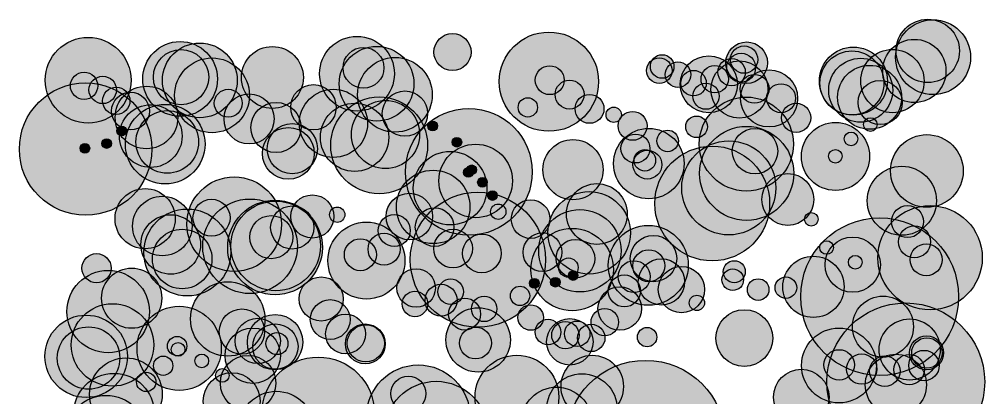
# Model space of a CAD drawing. Header units: metres. Extents: x -0.8 to 10.5, y -1 to 10.5.
# Drawn here: x -0.76 to 10.52, y 6.11 to 10.54 of the extents above; entities that cross this region are included whole.
import ezdxf

# ---------------------------------------------------------------- set-up
doc = ezdxf.new("R2010")
doc.units = ezdxf.units.M

msp = doc.modelspace()

# ---------------------------------------------------------------- hatches: boundary and pattern name
h = msp.add_hatch(color=7)
edge = h.paths.add_edge_path()
edge.add_ellipse((9.919, 10.092), major_axis=(0, 0.438), ratio=1, start_angle=0, end_angle=360)
h = msp.add_hatch(color=7)
edge = h.paths.add_edge_path()
edge.add_ellipse((9.857, 10.166), major_axis=(0, 0.37), ratio=1, start_angle=0, end_angle=360)
h = msp.add_hatch(color=7)
edge = h.paths.add_edge_path()
edge.add_ellipse((5.43, 9.806), major_axis=(0, 0.58), ratio=1, start_angle=0, end_angle=360)
h = msp.add_hatch(color=7)
edge = h.paths.add_edge_path()
edge.add_ellipse((0.045, 9.823), major_axis=(0, 0.501), ratio=1, start_angle=0, end_angle=360)
h = msp.add_hatch(color=7)
edge = h.paths.add_edge_path()
edge.add_ellipse((1.12, 9.838), major_axis=(0, 0.437), ratio=1, start_angle=0, end_angle=360)
h = msp.add_hatch(color=7)
edge = h.paths.add_edge_path()
edge.add_ellipse((3.187, 9.899), major_axis=(0, 0.437), ratio=1, start_angle=0, end_angle=360)
h = msp.add_hatch(color=7)
edge = h.paths.add_edge_path()
edge.add_ellipse((4.303, 10.152), major_axis=(0, 0.217), ratio=1, start_angle=0, end_angle=360)
h = msp.add_hatch(color=7)
edge = h.paths.add_edge_path()
edge.add_ellipse((7.741, 10.027), major_axis=(0, 0.243), ratio=1, start_angle=0, end_angle=360)
h = msp.add_hatch(color=7)
edge = h.paths.add_edge_path()
edge.add_ellipse((9.7, 9.931), major_axis=(0, 0.37), ratio=1, start_angle=0, end_angle=360)
h = msp.add_hatch(color=7)
edge = h.paths.add_edge_path()
edge.add_ellipse((1.131, 9.858), major_axis=(0, 0.323), ratio=1, start_angle=0, end_angle=360)
h = msp.add_hatch(color=7)
edge = h.paths.add_edge_path()
edge.add_ellipse((1.35, 9.821), major_axis=(0, 0.437), ratio=1, start_angle=0, end_angle=360)
h = msp.add_hatch(color=7)
edge = h.paths.add_edge_path()
edge.add_ellipse((2.198, 9.855), major_axis=(0, 0.362), ratio=1, start_angle=0, end_angle=360)
h = msp.add_hatch(color=7)
edge = h.paths.add_edge_path()
edge.add_ellipse((3.416, 9.782), major_axis=(0, 0.437), ratio=1, start_angle=0, end_angle=360)
h = msp.add_hatch(color=7)
edge = h.paths.add_edge_path()
edge.add_ellipse((3.263, 9.968), major_axis=(0, 0.239), ratio=1, start_angle=0, end_angle=360)
h = msp.add_hatch(color=7)
edge = h.paths.add_edge_path()
edge.add_ellipse((7.71, 10.064), major_axis=(0, 0.16), ratio=1, start_angle=0, end_angle=360)
h = msp.add_hatch(color=7)
edge = h.paths.add_edge_path()
edge.add_ellipse((8.988, 9.812), major_axis=(0, 0.398), ratio=1, start_angle=0, end_angle=360)
h = msp.add_hatch(color=7)
edge = h.paths.add_edge_path()
edge.add_ellipse((8.971, 9.791), major_axis=(0, 0.374), ratio=1, start_angle=0, end_angle=360)
h = msp.add_hatch(color=7)
edge = h.paths.add_edge_path()
edge.add_ellipse((9.444, 9.813), major_axis=(0, 0.37), ratio=1, start_angle=0, end_angle=360)
h = msp.add_hatch(color=7)
edge = h.paths.add_edge_path()
edge.add_ellipse((1.493, 9.646), major_axis=(0, 0.437), ratio=1, start_angle=0, end_angle=360)
h = msp.add_hatch(color=7)
edge = h.paths.add_edge_path()
edge.add_ellipse((3.63, 9.652), major_axis=(0, 0.437), ratio=1, start_angle=0, end_angle=360)
h = msp.add_hatch(color=7)
edge = h.paths.add_edge_path()
edge.add_ellipse((6.72, 9.935), major_axis=(0, 0.149), ratio=1, start_angle=0, end_angle=360)
h = msp.add_hatch(color=7)
edge = h.paths.add_edge_path()
edge.add_ellipse((6.753, 9.983), major_axis=(0, 0.138), ratio=1, start_angle=0, end_angle=360)
h = msp.add_hatch(color=7)
edge = h.paths.add_edge_path()
edge.add_ellipse((7.298, 9.775), major_axis=(0, 0.334), ratio=1, start_angle=0, end_angle=360)
h = msp.add_hatch(color=7)
edge = h.paths.add_edge_path()
edge.add_ellipse((7.655, 9.714), major_axis=(0, 0.334), ratio=1, start_angle=0, end_angle=360)
h = msp.add_hatch(color=7)
edge = h.paths.add_edge_path()
edge.add_ellipse((7.565, 9.918), major_axis=(0, 0.16), ratio=1, start_angle=0, end_angle=360)
h = msp.add_hatch(color=7)
edge = h.paths.add_edge_path()
edge.add_ellipse((7.676, 9.969), major_axis=(0, 0.169), ratio=1, start_angle=0, end_angle=360)
h = msp.add_hatch(color=7)
edge = h.paths.add_edge_path()
edge.add_ellipse((9.073, 9.706), major_axis=(0, 0.374), ratio=1, start_angle=0, end_angle=360)
h = msp.add_hatch(color=7)
edge = h.paths.add_edge_path()
edge.add_ellipse((5.439, 9.823), major_axis=(0, 0.169), ratio=1, start_angle=0, end_angle=360)
h = msp.add_hatch(color=7)
edge = h.paths.add_edge_path()
edge.add_ellipse((6.938, 9.888), major_axis=(0, 0.149), ratio=1, start_angle=0, end_angle=360)
h = msp.add_hatch(color=7)
edge = h.paths.add_edge_path()
edge.add_ellipse((7.12, 9.789), major_axis=(0, 0.149), ratio=1, start_angle=0, end_angle=360)
h = msp.add_hatch(color=7)
edge = h.paths.add_edge_path()
edge.add_ellipse((7.367, 9.835), major_axis=(0, 0.16), ratio=1, start_angle=0, end_angle=360)
h = msp.add_hatch(color=7)
edge = h.paths.add_edge_path()
edge.add_ellipse((8.002, 9.61), major_axis=(0, 0.334), ratio=1, start_angle=0, end_angle=360)
h = msp.add_hatch(color=7)
edge = h.paths.add_edge_path()
edge.add_ellipse((9.177, 9.623), major_axis=(0, 0.374), ratio=1, start_angle=0, end_angle=360)
h = msp.add_hatch(color=7)
edge = h.paths.add_edge_path()
edge.add_ellipse((-0.003, 9.757), major_axis=(0, 0.16), ratio=1, start_angle=0, end_angle=360)
h = msp.add_hatch(color=7)
edge = h.paths.add_edge_path()
edge.add_ellipse((0.215, 9.709), major_axis=(0, 0.16), ratio=1, start_angle=0, end_angle=360)
h = msp.add_hatch(color=7)
edge = h.paths.add_edge_path()
edge.add_ellipse((5.671, 9.655), major_axis=(0, 0.169), ratio=1, start_angle=0, end_angle=360)
h = msp.add_hatch(color=7)
edge = h.paths.add_edge_path()
edge.add_ellipse((7.833, 9.722), major_axis=(0, 0.169), ratio=1, start_angle=0, end_angle=360)
h = msp.add_hatch(color=7)
edge = h.paths.add_edge_path()
edge.add_ellipse((9.3, 9.563), major_axis=(0, 0.258), ratio=1, start_angle=0, end_angle=360)
h = msp.add_hatch(color=7)
edge = h.paths.add_edge_path()
edge.add_ellipse((0.015, 9.017), major_axis=(0, 0.774), ratio=1, start_angle=0, end_angle=360)
h = msp.add_hatch(color=7)
edge = h.paths.add_edge_path()
edge.add_ellipse((0.374, 9.581), major_axis=(0, 0.16), ratio=1, start_angle=0, end_angle=360)
h = msp.add_hatch(color=7)
edge = h.paths.add_edge_path()
edge.add_ellipse((0.727, 9.387), major_axis=(0, 0.366), ratio=1, start_angle=0, end_angle=360)
h = msp.add_hatch(color=7)
edge = h.paths.add_edge_path()
edge.add_ellipse((1.682, 9.554), major_axis=(0, 0.163), ratio=1, start_angle=0, end_angle=360)
h = msp.add_hatch(color=7)
edge = h.paths.add_edge_path()
edge.add_ellipse((2.678, 9.506), major_axis=(0, 0.265), ratio=1, start_angle=0, end_angle=360)
h = msp.add_hatch(color=7)
edge = h.paths.add_edge_path()
edge.add_ellipse((2.911, 9.318), major_axis=(0, 0.399), ratio=1, start_angle=0, end_angle=360)
h = msp.add_hatch(color=7)
edge = h.paths.add_edge_path()
edge.add_ellipse((7.265, 9.636), major_axis=(0, 0.153), ratio=1, start_angle=0, end_angle=360)
h = msp.add_hatch(color=7)
edge = h.paths.add_edge_path()
edge.add_ellipse((8.142, 9.612), major_axis=(0, 0.169), ratio=1, start_angle=0, end_angle=360)
h = msp.add_hatch(color=7)
edge = h.paths.add_edge_path()
edge.add_ellipse((0.54, 9.462), major_axis=(0, 0.221), ratio=1, start_angle=0, end_angle=360)
h = msp.add_hatch(color=7)
edge = h.paths.add_edge_path()
edge.add_ellipse((1.926, 9.37), major_axis=(0, 0.293), ratio=1, start_angle=0, end_angle=360)
h = msp.add_hatch(color=7)
edge = h.paths.add_edge_path()
edge.add_ellipse((3.446, 9.061), major_axis=(0, 0.566), ratio=1, start_angle=0, end_angle=360)
h = msp.add_hatch(color=7)
edge = h.paths.add_edge_path()
edge.add_ellipse((3.747, 9.433), major_axis=(0, 0.265), ratio=1, start_angle=0, end_angle=360)
h = msp.add_hatch(color=7)
edge = h.paths.add_edge_path()
edge.add_ellipse((5.183, 9.505), major_axis=(0, 0.113), ratio=1, start_angle=0, end_angle=360)
h = msp.add_hatch(color=7)
edge = h.paths.add_edge_path()
edge.add_ellipse((5.904, 9.488), major_axis=(0, 0.169), ratio=1, start_angle=0, end_angle=360)
h = msp.add_hatch(color=7)
edge = h.paths.add_edge_path()
edge.add_ellipse((7.737, 9.076), major_axis=(0, 0.55), ratio=1, start_angle=0, end_angle=360)
h = msp.add_hatch(color=7)
edge = h.paths.add_edge_path()
edge.add_ellipse((0.777, 9.169), major_axis=(0, 0.366), ratio=1, start_angle=0, end_angle=360)
h = msp.add_hatch(color=7)
edge = h.paths.add_edge_path()
edge.add_ellipse((0.946, 9.075), major_axis=(0, 0.465), ratio=1, start_angle=0, end_angle=360)
h = msp.add_hatch(color=7)
edge = h.paths.add_edge_path()
edge.add_ellipse((2.241, 9.27), major_axis=(0, 0.293), ratio=1, start_angle=0, end_angle=360)
h = msp.add_hatch(color=7)
edge = h.paths.add_edge_path()
edge.add_ellipse((3.159, 9.155), major_axis=(0, 0.399), ratio=1, start_angle=0, end_angle=360)
h = msp.add_hatch(color=7)
edge = h.paths.add_edge_path()
edge.add_ellipse((3.52, 9.188), major_axis=(0, 0.399), ratio=1, start_angle=0, end_angle=360)
h = msp.add_hatch(color=7)
edge = h.paths.add_edge_path()
edge.add_ellipse((4.494, 8.751), major_axis=(0, 0.741), ratio=1, start_angle=0, end_angle=360)
h = msp.add_hatch(color=7)
edge = h.paths.add_edge_path()
edge.add_ellipse((6.187, 9.419), major_axis=(0, 0.0895), ratio=1, start_angle=0, end_angle=360)
h = msp.add_hatch(color=7)
edge = h.paths.add_edge_path()
edge.add_ellipse((8.319, 9.383), major_axis=(0, 0.171), ratio=1, start_angle=0, end_angle=360)
h = msp.add_hatch(color=7)
edge = h.paths.add_edge_path()
edge.add_ellipse((0.97, 9.101), major_axis=(0, 0.366), ratio=1, start_angle=0, end_angle=360)
h = msp.add_hatch(color=7)
edge = h.paths.add_edge_path()
edge.add_ellipse((6.408, 9.289), major_axis=(0, 0.169), ratio=1, start_angle=0, end_angle=360)
h = msp.add_hatch(color=7)
edge = h.paths.add_edge_path()
edge.add_ellipse((7.155, 9.278), major_axis=(0, 0.126), ratio=1, start_angle=0, end_angle=360)
h = msp.add_hatch(color=7)
edge = h.paths.add_edge_path()
edge.add_ellipse((9.186, 9.304), major_axis=(0, 0.0798), ratio=1, start_angle=0, end_angle=360)
h = msp.add_hatch(color=7)
edge = h.paths.add_edge_path()
edge.add_ellipse((0.436, 9.23), major_axis=(0, 0.0564), ratio=1, start_angle=0, end_angle=360)
h = msp.add_hatch(color=7)
edge = h.paths.add_edge_path()
edge.add_ellipse((2.385, 8.967), major_axis=(0, 0.303), ratio=1, start_angle=0, end_angle=360)
h = msp.add_hatch(color=7)
edge = h.paths.add_edge_path()
edge.add_ellipse((2.431, 9.022), major_axis=(0, 0.293), ratio=1, start_angle=0, end_angle=360)
h = msp.add_hatch(color=7)
edge = h.paths.add_edge_path()
edge.add_ellipse((4.071, 9.288), major_axis=(0, 0.0564), ratio=1, start_angle=0, end_angle=360)
h = msp.add_hatch(color=7)
edge = h.paths.add_edge_path()
edge.add_ellipse((6.597, 8.848), major_axis=(0, 0.412), ratio=1, start_angle=0, end_angle=360)
h = msp.add_hatch(color=7)
edge = h.paths.add_edge_path()
edge.add_ellipse((7.74, 8.733), major_axis=(0, 0.55), ratio=1, start_angle=0, end_angle=360)
h = msp.add_hatch(color=7)
edge = h.paths.add_edge_path()
edge.add_ellipse((7.838, 8.993), major_axis=(0, 0.265), ratio=1, start_angle=0, end_angle=360)
h = msp.add_hatch(color=7)
edge = h.paths.add_edge_path()
edge.add_ellipse((8.779, 8.931), major_axis=(0, 0.398), ratio=1, start_angle=0, end_angle=360)
h = msp.add_hatch(color=7)
edge = h.paths.add_edge_path()
edge.add_ellipse((0.261, 9.082), major_axis=(0, 0.0564), ratio=1, start_angle=0, end_angle=360)
h = msp.add_hatch(color=7)
edge = h.paths.add_edge_path()
edge.add_ellipse((4.354, 9.098), major_axis=(0, 0.0564), ratio=1, start_angle=0, end_angle=360)
h = msp.add_hatch(color=7)
edge = h.paths.add_edge_path()
edge.add_ellipse((6.441, 9.024), major_axis=(0, 0.169), ratio=1, start_angle=0, end_angle=360)
h = msp.add_hatch(color=7)
edge = h.paths.add_edge_path()
edge.add_ellipse((6.817, 9.113), major_axis=(0, 0.126), ratio=1, start_angle=0, end_angle=360)
h = msp.add_hatch(color=7)
edge = h.paths.add_edge_path()
edge.add_ellipse((8.96, 9.136), major_axis=(0, 0.0798), ratio=1, start_angle=0, end_angle=360)
h = msp.add_hatch(color=7)
edge = h.paths.add_edge_path()
edge.add_ellipse((9.847, 8.761), major_axis=(0, 0.425), ratio=1, start_angle=0, end_angle=360)
h = msp.add_hatch(color=7)
edge = h.paths.add_edge_path()
edge.add_ellipse((0.007, 9.027), major_axis=(0, 0.0564), ratio=1, start_angle=0, end_angle=360)
h = msp.add_hatch(color=7)
edge = h.paths.add_edge_path()
edge.add_ellipse((4.574, 8.645), major_axis=(0, 0.43), ratio=1, start_angle=0, end_angle=360)
h = msp.add_hatch(color=7)
edge = h.paths.add_edge_path()
edge.add_ellipse((5.711, 8.776), major_axis=(0, 0.352), ratio=1, start_angle=0, end_angle=360)
h = msp.add_hatch(color=7)
edge = h.paths.add_edge_path()
edge.add_ellipse((7.338, 8.381), major_axis=(0, 0.671), ratio=1, start_angle=0, end_angle=360)
h = msp.add_hatch(color=7)
edge = h.paths.add_edge_path()
edge.add_ellipse((7.532, 8.563), major_axis=(0, 0.55), ratio=1, start_angle=0, end_angle=360)
h = msp.add_hatch(color=7)
edge = h.paths.add_edge_path()
edge.add_ellipse((4.275, 8.56), major_axis=(0, 0.43), ratio=1, start_angle=0, end_angle=360)
h = msp.add_hatch(color=7)
edge = h.paths.add_edge_path()
edge.add_ellipse((6.58, 8.835), major_axis=(0, 0.169), ratio=1, start_angle=0, end_angle=360)
h = msp.add_hatch(color=7)
edge = h.paths.add_edge_path()
edge.add_ellipse((6.551, 8.886), major_axis=(0, 0.126), ratio=1, start_angle=0, end_angle=360)
h = msp.add_hatch(color=7)
edge = h.paths.add_edge_path()
edge.add_ellipse((8.777, 8.933), major_axis=(0, 0.0798), ratio=1, start_angle=0, end_angle=360)
h = msp.add_hatch(color=7)
edge = h.paths.add_edge_path()
edge.add_ellipse((4.489, 8.745), major_axis=(0, 0.0564), ratio=1, start_angle=0, end_angle=360)
h = msp.add_hatch(color=7)
edge = h.paths.add_edge_path()
edge.add_ellipse((4.527, 8.775), major_axis=(0, 0.0564), ratio=1, start_angle=0, end_angle=360)
h = msp.add_hatch(color=7)
edge = h.paths.add_edge_path()
edge.add_ellipse((9.554, 8.413), major_axis=(0, 0.404), ratio=1, start_angle=0, end_angle=360)
h = msp.add_hatch(color=7)
edge = h.paths.add_edge_path()
edge.add_ellipse((1.752, 8.139), major_axis=(0, 0.553), ratio=1, start_angle=0, end_angle=360)
h = msp.add_hatch(color=7)
edge = h.paths.add_edge_path()
edge.add_ellipse((4.077, 8.341), major_axis=(0, 0.43), ratio=1, start_angle=0, end_angle=360)
h = msp.add_hatch(color=7)
edge = h.paths.add_edge_path()
edge.add_ellipse((8.221, 8.428), major_axis=(0, 0.303), ratio=1, start_angle=0, end_angle=360)
h = msp.add_hatch(color=7)
edge = h.paths.add_edge_path()
edge.add_ellipse((4.653, 8.629), major_axis=(0, 0.0564), ratio=1, start_angle=0, end_angle=360)
h = msp.add_hatch(color=7)
edge = h.paths.add_edge_path()
edge.add_ellipse((5.99, 8.258), major_axis=(0, 0.355), ratio=1, start_angle=0, end_angle=360)
h = msp.add_hatch(color=7)
edge = h.paths.add_edge_path()
edge.add_ellipse((0.711, 8.203), major_axis=(0, 0.352), ratio=1, start_angle=0, end_angle=360)
h = msp.add_hatch(color=7)
edge = h.paths.add_edge_path()
edge.add_ellipse((0.912, 8.117), major_axis=(0, 0.348), ratio=1, start_angle=0, end_angle=360)
h = msp.add_hatch(color=7)
edge = h.paths.add_edge_path()
edge.add_ellipse((2.665, 8.229), major_axis=(0, 0.252), ratio=1, start_angle=0, end_angle=360)
h = msp.add_hatch(color=7)
edge = h.paths.add_edge_path()
edge.add_ellipse((3.799, 8.228), major_axis=(0, 0.272), ratio=1, start_angle=0, end_angle=360)
h = msp.add_hatch(color=7)
edge = h.paths.add_edge_path()
edge.add_ellipse((4.6, 7.723), major_axis=(0, 0.79), ratio=1, start_angle=0, end_angle=360)
h = msp.add_hatch(color=7)
edge = h.paths.add_edge_path()
edge.add_ellipse((4.77, 8.474), major_axis=(0, 0.0564), ratio=1, start_angle=0, end_angle=360)
h = msp.add_hatch(color=7)
edge = h.paths.add_edge_path()
edge.add_ellipse((5.9, 8.038), major_axis=(0, 0.482), ratio=1, start_angle=0, end_angle=360)
h = msp.add_hatch(color=7)
edge = h.paths.add_edge_path()
edge.add_ellipse((1.487, 8.214), major_axis=(0, 0.217), ratio=1, start_angle=0, end_angle=360)
h = msp.add_hatch(color=7)
edge = h.paths.add_edge_path()
edge.add_ellipse((1.937, 7.88), major_axis=(0, 0.553), ratio=1, start_angle=0, end_angle=360)
h = msp.add_hatch(color=7)
edge = h.paths.add_edge_path()
edge.add_ellipse((2.229, 7.866), major_axis=(0, 0.553), ratio=1, start_angle=0, end_angle=360)
h = msp.add_hatch(color=7)
edge = h.paths.add_edge_path()
edge.add_ellipse((2.237, 7.885), major_axis=(0, 0.524), ratio=1, start_angle=0, end_angle=360)
h = msp.add_hatch(color=7)
edge = h.paths.add_edge_path()
edge.add_ellipse((2.43, 8.1), major_axis=(0, 0.252), ratio=1, start_angle=0, end_angle=360)
h = msp.add_hatch(color=7)
edge = h.paths.add_edge_path()
edge.add_ellipse((4.838, 8.285), major_axis=(0, 0.0895), ratio=1, start_angle=0, end_angle=360)
h = msp.add_hatch(color=7)
edge = h.paths.add_edge_path()
edge.add_ellipse((5.216, 8.198), major_axis=(0, 0.226), ratio=1, start_angle=0, end_angle=360)
h = msp.add_hatch(color=7)
edge = h.paths.add_edge_path()
edge.add_ellipse((9.884, 7.746), major_axis=(0, 0.61), ratio=1, start_angle=0, end_angle=360)
h = msp.add_hatch(color=7)
edge = h.paths.add_edge_path()
edge.add_ellipse((9.62, 8.169), major_axis=(0, 0.187), ratio=1, start_angle=0, end_angle=360)
h = msp.add_hatch(color=7)
edge = h.paths.add_edge_path()
edge.add_ellipse((1.01, 7.902), major_axis=(0, 0.348), ratio=1, start_angle=0, end_angle=360)
h = msp.add_hatch(color=7)
edge = h.paths.add_edge_path()
edge.add_ellipse((1.204, 7.808), major_axis=(0, 0.508), ratio=1, start_angle=0, end_angle=360)
h = msp.add_hatch(color=7)
edge = h.paths.add_edge_path()
edge.add_ellipse((2.185, 7.987), major_axis=(0, 0.252), ratio=1, start_angle=0, end_angle=360)
h = msp.add_hatch(color=7)
edge = h.paths.add_edge_path()
edge.add_ellipse((2.956, 8.25), major_axis=(0, 0.0895), ratio=1, start_angle=0, end_angle=360)
h = msp.add_hatch(color=7)
edge = h.paths.add_edge_path()
edge.add_ellipse((3.623, 8.064), major_axis=(0, 0.187), ratio=1, start_angle=0, end_angle=360)
h = msp.add_hatch(color=7)
edge = h.paths.add_edge_path()
edge.add_ellipse((4.094, 8.105), major_axis=(0, 0.226), ratio=1, start_angle=0, end_angle=360)
h = msp.add_hatch(color=7)
edge = h.paths.add_edge_path()
edge.add_ellipse((5.792, 7.828), major_axis=(0, 0.482), ratio=1, start_angle=0, end_angle=360)
h = msp.add_hatch(color=7)
edge = h.paths.add_edge_path()
edge.add_ellipse((8.496, 8.196), major_axis=(0, 0.0798), ratio=1, start_angle=0, end_angle=360)
h = msp.add_hatch(color=7)
edge = h.paths.add_edge_path()
edge.add_ellipse((3.297, 7.713), major_axis=(0, 0.45), ratio=1, start_angle=0, end_angle=360)
h = msp.add_hatch(color=7)
edge = h.paths.add_edge_path()
edge.add_ellipse((6.591, 7.657), major_axis=(0, 0.467), ratio=1, start_angle=0, end_angle=360)
h = msp.add_hatch(color=7)
edge = h.paths.add_edge_path()
edge.add_ellipse((9.295, 7.291), major_axis=(0, 0.922), ratio=1, start_angle=0, end_angle=360)
h = msp.add_hatch(color=7)
edge = h.paths.add_edge_path()
edge.add_ellipse((1.144, 7.732), major_axis=(0, 0.348), ratio=1, start_angle=0, end_angle=360)
h = msp.add_hatch(color=7)
edge = h.paths.add_edge_path()
edge.add_ellipse((3.503, 7.846), major_axis=(0, 0.187), ratio=1, start_angle=0, end_angle=360)
h = msp.add_hatch(color=7)
edge = h.paths.add_edge_path()
edge.add_ellipse((4.31, 7.854), major_axis=(0, 0.226), ratio=1, start_angle=0, end_angle=360)
h = msp.add_hatch(color=7)
edge = h.paths.add_edge_path()
edge.add_ellipse((4.646, 7.797), major_axis=(0, 0.226), ratio=1, start_angle=0, end_angle=360)
h = msp.add_hatch(color=7)
edge = h.paths.add_edge_path()
edge.add_ellipse((5.354, 7.811), major_axis=(0, 0.226), ratio=1, start_angle=0, end_angle=360)
h = msp.add_hatch(color=7)
edge = h.paths.add_edge_path()
edge.add_ellipse((5.702, 7.608), major_axis=(0, 0.482), ratio=1, start_angle=0, end_angle=360)
h = msp.add_hatch(color=7)
edge = h.paths.add_edge_path()
edge.add_ellipse((9.701, 7.932), major_axis=(0, 0.187), ratio=1, start_angle=0, end_angle=360)
h = msp.add_hatch(color=7)
edge = h.paths.add_edge_path()
edge.add_ellipse((3.226, 7.782), major_axis=(0, 0.187), ratio=1, start_angle=0, end_angle=360)
h = msp.add_hatch(color=7)
edge = h.paths.add_edge_path()
edge.add_ellipse((5.74, 7.735), major_axis=(0, 0.226), ratio=1, start_angle=0, end_angle=360)
h = msp.add_hatch(color=7)
edge = h.paths.add_edge_path()
edge.add_ellipse((6.652, 7.736), major_axis=(0, 0.271), ratio=1, start_angle=0, end_angle=360)
h = msp.add_hatch(color=7)
edge = h.paths.add_edge_path()
edge.add_ellipse((8.674, 7.866), major_axis=(0, 0.0798), ratio=1, start_angle=0, end_angle=360)
h = msp.add_hatch(color=7)
edge = h.paths.add_edge_path()
edge.add_ellipse((8.98, 7.665), major_axis=(0, 0.323), ratio=1, start_angle=0, end_angle=360)
h = msp.add_hatch(color=7)
edge = h.paths.add_edge_path()
edge.add_ellipse((9.839, 7.723), major_axis=(0, 0.187), ratio=1, start_angle=0, end_angle=360)
h = msp.add_hatch(color=7)
edge = h.paths.add_edge_path()
edge.add_ellipse((0.143, 7.624), major_axis=(0, 0.171), ratio=1, start_angle=0, end_angle=360)
h = msp.add_hatch(color=7)
edge = h.paths.add_edge_path()
edge.add_ellipse((6.596, 7.653), major_axis=(0, 0.187), ratio=1, start_angle=0, end_angle=360)
h = msp.add_hatch(color=7)
edge = h.paths.add_edge_path()
edge.add_ellipse((5.658, 7.631), major_axis=(0, 0.113), ratio=1, start_angle=0, end_angle=360)
h = msp.add_hatch(color=7)
edge = h.paths.add_edge_path()
edge.add_ellipse((6.425, 7.525), major_axis=(0, 0.187), ratio=1, start_angle=0, end_angle=360)
h = msp.add_hatch(color=7)
edge = h.paths.add_edge_path()
edge.add_ellipse((6.744, 7.463), major_axis=(0, 0.271), ratio=1, start_angle=0, end_angle=360)
h = msp.add_hatch(color=7)
edge = h.paths.add_edge_path()
edge.add_ellipse((7.596, 7.583), major_axis=(0, 0.129), ratio=1, start_angle=0, end_angle=360)
h = msp.add_hatch(color=7)
edge = h.paths.add_edge_path()
edge.add_ellipse((8.521, 7.406), major_axis=(0, 0.358), ratio=1, start_angle=0, end_angle=360)
h = msp.add_hatch(color=7)
edge = h.paths.add_edge_path()
edge.add_ellipse((9.009, 7.694), major_axis=(0, 0.0798), ratio=1, start_angle=0, end_angle=360)
h = msp.add_hatch(color=7)
edge = h.paths.add_edge_path()
edge.add_ellipse((0.279, 7.116), major_axis=(0, 0.482), ratio=1, start_angle=0, end_angle=360)
h = msp.add_hatch(color=7)
edge = h.paths.add_edge_path()
edge.add_ellipse((0.554, 7.273), major_axis=(0, 0.352), ratio=1, start_angle=0, end_angle=360)
h = msp.add_hatch(color=7)
edge = h.paths.add_edge_path()
edge.add_ellipse((3.878, 7.393), major_axis=(0, 0.225), ratio=1, start_angle=0, end_angle=360)
h = msp.add_hatch(color=7)
edge = h.paths.add_edge_path()
edge.add_ellipse((5.713, 7.538), major_axis=(0, 0.0564), ratio=1, start_angle=0, end_angle=360)
h = msp.add_hatch(color=7)
edge = h.paths.add_edge_path()
edge.add_ellipse((6.978, 7.374), major_axis=(0, 0.271), ratio=1, start_angle=0, end_angle=360)
h = msp.add_hatch(color=7)
edge = h.paths.add_edge_path()
edge.add_ellipse((7.578, 7.489), major_axis=(0, 0.126), ratio=1, start_angle=0, end_angle=360)
h = msp.add_hatch(color=7)
edge = h.paths.add_edge_path()
edge.add_ellipse((1.676, 7.03), major_axis=(0, 0.435), ratio=1, start_angle=0, end_angle=360)
h = msp.add_hatch(color=7)
edge = h.paths.add_edge_path()
edge.add_ellipse((2.768, 7.264), major_axis=(0, 0.258), ratio=1, start_angle=0, end_angle=360)
h = msp.add_hatch(color=7)
edge = h.paths.add_edge_path()
edge.add_ellipse((4.282, 7.349), major_axis=(0, 0.149), ratio=1, start_angle=0, end_angle=360)
h = msp.add_hatch(color=7)
edge = h.paths.add_edge_path()
edge.add_ellipse((5.259, 7.447), major_axis=(0, 0.0564), ratio=1, start_angle=0, end_angle=360)
h = msp.add_hatch(color=7)
edge = h.paths.add_edge_path()
edge.add_ellipse((5.505, 7.46), major_axis=(0, 0.0564), ratio=1, start_angle=0, end_angle=360)
h = msp.add_hatch(color=7)
edge = h.paths.add_edge_path()
edge.add_ellipse((6.311, 7.358), major_axis=(0, 0.187), ratio=1, start_angle=0, end_angle=360)
h = msp.add_hatch(color=7)
edge = h.paths.add_edge_path()
edge.add_ellipse((7.875, 7.374), major_axis=(0, 0.126), ratio=1, start_angle=0, end_angle=360)
h = msp.add_hatch(color=7)
edge = h.paths.add_edge_path()
edge.add_ellipse((8.199, 7.396), major_axis=(0, 0.126), ratio=1, start_angle=0, end_angle=360)
h = msp.add_hatch(color=7)
edge = h.paths.add_edge_path()
edge.add_ellipse((3.864, 7.206), major_axis=(0, 0.149), ratio=1, start_angle=0, end_angle=360)
h = msp.add_hatch(color=7)
edge = h.paths.add_edge_path()
edge.add_ellipse((4.169, 7.249), major_axis=(0, 0.187), ratio=1, start_angle=0, end_angle=360)
h = msp.add_hatch(color=7)
edge = h.paths.add_edge_path()
edge.add_ellipse((5.092, 7.3), major_axis=(0, 0.113), ratio=1, start_angle=0, end_angle=360)
h = msp.add_hatch(color=7)
edge = h.paths.add_edge_path()
edge.add_ellipse((6.257, 7.152), major_axis=(0, 0.254), ratio=1, start_angle=0, end_angle=360)
h = msp.add_hatch(color=7)
edge = h.paths.add_edge_path()
edge.add_ellipse((2.874, 7.023), major_axis=(0, 0.233), ratio=1, start_angle=0, end_angle=360)
h = msp.add_hatch(color=7)
edge = h.paths.add_edge_path()
edge.add_ellipse((4.445, 7.088), major_axis=(0, 0.187), ratio=1, start_angle=0, end_angle=360)
h = msp.add_hatch(color=7)
edge = h.paths.add_edge_path()
edge.add_ellipse((4.673, 7.148), major_axis=(0, 0.149), ratio=1, start_angle=0, end_angle=360)
h = msp.add_hatch(color=7)
edge = h.paths.add_edge_path()
edge.add_ellipse((7.159, 7.218), major_axis=(0, 0.0895), ratio=1, start_angle=0, end_angle=360)
h = msp.add_hatch(color=7)
edge = h.paths.add_edge_path()
edge.add_ellipse((9.333, 6.94), major_axis=(0, 0.357), ratio=1, start_angle=0, end_angle=360)
h = msp.add_hatch(color=7)
edge = h.paths.add_edge_path()
edge.add_ellipse((0.33, 6.726), major_axis=(0, 0.482), ratio=1, start_angle=0, end_angle=360)
h = msp.add_hatch(color=7)
edge = h.paths.add_edge_path()
edge.add_ellipse((1.109, 6.686), major_axis=(0, 0.492), ratio=1, start_angle=0, end_angle=360)
h = msp.add_hatch(color=7)
edge = h.paths.add_edge_path()
edge.add_ellipse((1.842, 6.882), major_axis=(0, 0.265), ratio=1, start_angle=0, end_angle=360)
h = msp.add_hatch(color=7)
edge = h.paths.add_edge_path()
edge.add_ellipse((4.603, 6.785), major_axis=(0, 0.377), ratio=1, start_angle=0, end_angle=360)
h = msp.add_hatch(color=7)
edge = h.paths.add_edge_path()
edge.add_ellipse((5.217, 7.047), major_axis=(0, 0.149), ratio=1, start_angle=0, end_angle=360)
h = msp.add_hatch(color=7)
edge = h.paths.add_edge_path()
edge.add_ellipse((6.082, 6.993), major_axis=(0, 0.16), ratio=1, start_angle=0, end_angle=360)
h = msp.add_hatch(color=7)
edge = h.paths.add_edge_path()
edge.add_ellipse((7.713, 6.806), major_axis=(0, 0.332), ratio=1, start_angle=0, end_angle=360)
h = msp.add_hatch(color=7)
edge = h.paths.add_edge_path()
edge.add_ellipse((9.6, 6.295), major_axis=(0, 0.922), ratio=1, start_angle=0, end_angle=360)
h = msp.add_hatch(color=7)
edge = h.paths.add_edge_path()
edge.add_ellipse((0.022, 6.593), major_axis=(0, 0.482), ratio=1, start_angle=0, end_angle=360)
h = msp.add_hatch(color=7)
edge = h.paths.add_edge_path()
edge.add_ellipse((2.027, 6.773), major_axis=(0, 0.265), ratio=1, start_angle=0, end_angle=360)
h = msp.add_hatch(color=7)
edge = h.paths.add_edge_path()
edge.add_ellipse((2.23, 6.759), major_axis=(0, 0.324), ratio=1, start_angle=0, end_angle=360)
h = msp.add_hatch(color=7)
edge = h.paths.add_edge_path()
edge.add_ellipse((3.053, 6.855), major_axis=(0, 0.233), ratio=1, start_angle=0, end_angle=360)
h = msp.add_hatch(color=7)
edge = h.paths.add_edge_path()
edge.add_ellipse((5.419, 6.877), major_axis=(0, 0.149), ratio=1, start_angle=0, end_angle=360)
h = msp.add_hatch(color=7)
edge = h.paths.add_edge_path()
edge.add_ellipse((5.674, 6.763), major_axis=(0, 0.272), ratio=1, start_angle=0, end_angle=360)
h = msp.add_hatch(color=7)
edge = h.paths.add_edge_path()
edge.add_ellipse((5.622, 6.84), major_axis=(0, 0.16), ratio=1, start_angle=0, end_angle=360)
h = msp.add_hatch(color=7)
edge = h.paths.add_edge_path()
edge.add_ellipse((5.76, 6.857), major_axis=(0, 0.149), ratio=1, start_angle=0, end_angle=360)
h = msp.add_hatch(color=7)
edge = h.paths.add_edge_path()
edge.add_ellipse((9.646, 6.673), major_axis=(0, 0.357), ratio=1, start_angle=0, end_angle=360)
h = msp.add_hatch(color=7)
edge = h.paths.add_edge_path()
edge.add_ellipse((0.05, 6.573), major_axis=(0, 0.365), ratio=1, start_angle=0, end_angle=360)
h = msp.add_hatch(color=7)
edge = h.paths.add_edge_path()
edge.add_ellipse((1.969, 6.6), major_axis=(0, 0.324), ratio=1, start_angle=0, end_angle=360)
h = msp.add_hatch(color=7)
edge = h.paths.add_edge_path()
edge.add_ellipse((2.233, 6.707), major_axis=(0, 0.265), ratio=1, start_angle=0, end_angle=360)
h = msp.add_hatch(color=7)
edge = h.paths.add_edge_path()
edge.add_ellipse((3.284, 6.739), major_axis=(0, 0.233), ratio=1, start_angle=0, end_angle=360)
h = msp.add_hatch(color=7)
edge = h.paths.add_edge_path()
edge.add_ellipse((3.29, 6.745), major_axis=(0, 0.217), ratio=1, start_angle=0, end_angle=360)
h = msp.add_hatch(color=7)
edge = h.paths.add_edge_path()
edge.add_ellipse((4.572, 6.749), major_axis=(0, 0.187), ratio=1, start_angle=0, end_angle=360)
h = msp.add_hatch(color=7)
edge = h.paths.add_edge_path()
edge.add_ellipse((5.925, 6.808), major_axis=(0, 0.16), ratio=1, start_angle=0, end_angle=360)
h = msp.add_hatch(color=7)
edge = h.paths.add_edge_path()
edge.add_ellipse((6.577, 6.818), major_axis=(0, 0.113), ratio=1, start_angle=0, end_angle=360)
h = msp.add_hatch(color=7)
edge = h.paths.add_edge_path()
edge.add_ellipse((8.82, 6.486), major_axis=(0, 0.438), ratio=1, start_angle=0, end_angle=360)
h = msp.add_hatch(color=7)
edge = h.paths.add_edge_path()
edge.add_ellipse((1.085, 6.713), major_axis=(0, 0.113), ratio=1, start_angle=0, end_angle=360)
h = msp.add_hatch(color=7)
edge = h.paths.add_edge_path()
edge.add_ellipse((2.251, 6.742), major_axis=(0, 0.129), ratio=1, start_angle=0, end_angle=360)
h = msp.add_hatch(color=7)
edge = h.paths.add_edge_path()
edge.add_ellipse((9.843, 6.634), major_axis=(0, 0.199), ratio=1, start_angle=0, end_angle=360)
h = msp.add_hatch(color=7)
edge = h.paths.add_edge_path()
edge.add_ellipse((9.847, 6.632), major_axis=(0, 0.178), ratio=1, start_angle=0, end_angle=360)
h = msp.add_hatch(color=7)
edge = h.paths.add_edge_path()
edge.add_ellipse((1.097, 6.674), major_axis=(0, 0.0798), ratio=1, start_angle=0, end_angle=360)
h = msp.add_hatch(color=7)
edge = h.paths.add_edge_path()
edge.add_ellipse((8.821, 6.493), major_axis=(0, 0.178), ratio=1, start_angle=0, end_angle=360)
h = msp.add_hatch(color=7)
edge = h.paths.add_edge_path()
edge.add_ellipse((9.813, 6.485), major_axis=(0, 0.178), ratio=1, start_angle=0, end_angle=360)
h = msp.add_hatch(color=7)
edge = h.paths.add_edge_path()
edge.add_ellipse((0.486, 6.15), major_axis=(0, 0.425), ratio=1, start_angle=0, end_angle=360)
h = msp.add_hatch(color=7)
edge = h.paths.add_edge_path()
edge.add_ellipse((0.922, 6.483), major_axis=(0, 0.113), ratio=1, start_angle=0, end_angle=360)
h = msp.add_hatch(color=7)
edge = h.paths.add_edge_path()
edge.add_ellipse((1.373, 6.54), major_axis=(0, 0.0798), ratio=1, start_angle=0, end_angle=360)
h = msp.add_hatch(color=7)
edge = h.paths.add_edge_path()
edge.add_ellipse((1.915, 6.28), major_axis=(0, 0.324), ratio=1, start_angle=0, end_angle=360)
h = msp.add_hatch(color=7)
edge = h.paths.add_edge_path()
edge.add_ellipse((2.734, 5.927), major_axis=(0, 0.657), ratio=1, start_angle=0, end_angle=360)
h = msp.add_hatch(color=7)
edge = h.paths.add_edge_path()
edge.add_ellipse((5.056, 6.116), major_axis=(0, 0.49), ratio=1, start_angle=0, end_angle=360)
h = msp.add_hatch(color=7)
edge = h.paths.add_edge_path()
edge.add_ellipse((5.936, 6.24), major_axis=(0, 0.365), ratio=1, start_angle=0, end_angle=360)
h = msp.add_hatch(color=7)
edge = h.paths.add_edge_path()
edge.add_ellipse((6.559, 5.618), major_axis=(0, 0.928), ratio=1, start_angle=0, end_angle=360)
h = msp.add_hatch(color=7)
edge = h.paths.add_edge_path()
edge.add_ellipse((9.085, 6.444), major_axis=(0, 0.178), ratio=1, start_angle=0, end_angle=360)
h = msp.add_hatch(color=7)
edge = h.paths.add_edge_path()
edge.add_ellipse((9.484, 6.26), major_axis=(0, 0.357), ratio=1, start_angle=0, end_angle=360)
h = msp.add_hatch(color=7)
edge = h.paths.add_edge_path()
edge.add_ellipse((9.355, 6.42), major_axis=(0, 0.178), ratio=1, start_angle=0, end_angle=360)
h = msp.add_hatch(color=7)
edge = h.paths.add_edge_path()
edge.add_ellipse((9.64, 6.438), major_axis=(0, 0.178), ratio=1, start_angle=0, end_angle=360)
h = msp.add_hatch(color=7)
edge = h.paths.add_edge_path()
edge.add_ellipse((1.613, 6.369), major_axis=(0, 0.0798), ratio=1, start_angle=0, end_angle=360)
h = msp.add_hatch(color=7)
edge = h.paths.add_edge_path()
edge.add_ellipse((3.903, 5.887), major_axis=(0, 0.605), ratio=1, start_angle=0, end_angle=360)
h = msp.add_hatch(color=7)
edge = h.paths.add_edge_path()
edge.add_ellipse((8.379, 6.116), major_axis=(0, 0.325), ratio=1, start_angle=0, end_angle=360)
h = msp.add_hatch(color=7)
edge = h.paths.add_edge_path()
edge.add_ellipse((0.347, 5.922), major_axis=(0, 0.472), ratio=1, start_angle=0, end_angle=360)
h = msp.add_hatch(color=7)
edge = h.paths.add_edge_path()
edge.add_ellipse((0.724, 6.293), major_axis=(0, 0.113), ratio=1, start_angle=0, end_angle=360)
h = msp.add_hatch(color=7)
edge = h.paths.add_edge_path()
edge.add_ellipse((1.723, 6.069), major_axis=(0, 0.332), ratio=1, start_angle=0, end_angle=360)
h = msp.add_hatch(color=7)
edge = h.paths.add_edge_path()
edge.add_ellipse((3.788, 6.157), major_axis=(0, 0.205), ratio=1, start_angle=0, end_angle=360)
h = msp.add_hatch(color=7)
edge = h.paths.add_edge_path()
edge.add_ellipse((5.816, 5.978), major_axis=(0, 0.411), ratio=1, start_angle=0, end_angle=360)
h = msp.add_hatch(color=7)
edge = h.paths.add_edge_path()
edge.add_ellipse((4.112, 5.696), major_axis=(0, 0.605), ratio=1, start_angle=0, end_angle=360)
h = msp.add_hatch(color=7)
edge = h.paths.add_edge_path()
edge.add_ellipse((5.519, 5.822), major_axis=(0, 0.411), ratio=1, start_angle=0, end_angle=360)
h = msp.add_hatch(color=7)
edge = h.paths.add_edge_path()
edge.add_ellipse((0.256, 5.664), major_axis=(0, 0.472), ratio=1, start_angle=0, end_angle=360)
h = msp.add_hatch(color=7)
edge = h.paths.add_edge_path()
edge.add_ellipse((2.245, 5.746), major_axis=(0, 0.438), ratio=1, start_angle=0, end_angle=360)

# ---------------------------------------------------------------- linework, layer by layer
for centre, radius in [((9.919, 10.092), 0.438), ((9.857, 10.166), 0.37), ((5.43, 9.806), 0.58), ((0.045, 9.823), 0.501), ((1.12, 9.838), 0.437), ((3.187, 9.899), 0.437), ((4.303, 10.152), 0.217), ((7.741, 10.027), 0.243), ((9.7, 9.931), 0.37), ((1.131, 9.858), 0.323), ((1.35, 9.821), 0.437), ((2.198, 9.855), 0.362), ((3.416, 9.782), 0.437), ((3.263, 9.968), 0.239), ((7.71, 10.064), 0.16), ((8.988, 9.812), 0.398), ((8.971, 9.791), 0.374), ((9.444, 9.813), 0.37), ((1.493, 9.646), 0.437), ((3.63, 9.652), 0.437), ((6.72, 9.935), 0.149), ((6.753, 9.983), 0.138), ((7.298, 9.775), 0.334), ((7.655, 9.714), 0.334), ((7.565, 9.918), 0.16), ((7.676, 9.969), 0.169), ((9.073, 9.706), 0.374), ((5.439, 9.823), 0.169), ((6.938, 9.888), 0.149), ((7.12, 9.789), 0.149), ((7.367, 9.835), 0.16), ((8.002, 9.61), 0.334), ((9.177, 9.623), 0.374), ((-0.003, 9.757), 0.16), ((0.215, 9.709), 0.16), ((5.671, 9.655), 0.169), ((7.833, 9.722), 0.169), ((9.3, 9.563), 0.258), ((0.015, 9.017), 0.774), ((0.374, 9.581), 0.16), ((0.727, 9.387), 0.366), ((1.682, 9.554), 0.163), ((2.678, 9.506), 0.265), ((2.911, 9.318), 0.399), ((7.265, 9.636), 0.153), ((8.142, 9.612), 0.169), ((0.54, 9.462), 0.221), ((1.926, 9.37), 0.293), ((3.446, 9.061), 0.566), ((3.747, 9.433), 0.265), ((5.183, 9.505), 0.113), ((5.904, 9.488), 0.169), ((7.737, 9.076), 0.55), ((0.777, 9.169), 0.366), ((0.946, 9.075), 0.465), ((2.241, 9.27), 0.293), ((3.159, 9.155), 0.399), ((3.52, 9.188), 0.399), ((4.494, 8.751), 0.741), ((6.187, 9.419), 0.0895), ((8.319, 9.383), 0.171), ((0.97, 9.101), 0.366), ((6.408, 9.289), 0.169), ((7.155, 9.278), 0.126), ((9.186, 9.304), 0.0798), ((0.436, 9.23), 0.0564), ((2.385, 8.967), 0.303), ((2.431, 9.022), 0.293), ((4.071, 9.288), 0.0564), ((6.597, 8.848), 0.412), ((7.74, 8.733), 0.55), ((7.838, 8.993), 0.265), ((8.779, 8.931), 0.398), ((0.261, 9.082), 0.0564), ((4.354, 9.098), 0.0564), ((6.441, 9.024), 0.169), ((6.817, 9.113), 0.126), ((8.96, 9.136), 0.0798), ((9.847, 8.761), 0.425), ((0.007, 9.027), 0.0564), ((4.574, 8.645), 0.43), ((5.711, 8.776), 0.352), ((7.338, 8.381), 0.671), ((7.532, 8.563), 0.55), ((4.275, 8.56), 0.43), ((6.58, 8.835), 0.169), ((6.551, 8.886), 0.126), ((8.777, 8.933), 0.0798), ((4.489, 8.745), 0.0564), ((4.527, 8.775), 0.0564), ((9.554, 8.413), 0.404), ((1.752, 8.139), 0.553), ((4.077, 8.341), 0.43), ((8.221, 8.428), 0.303), ((4.653, 8.629), 0.0564), ((5.99, 8.258), 0.355), ((0.711, 8.203), 0.352), ((0.912, 8.117), 0.348), ((2.665, 8.229), 0.252), ((3.799, 8.228), 0.272), ((4.6, 7.723), 0.79), ((4.77, 8.474), 0.0564), ((5.9, 8.038), 0.482), ((1.487, 8.214), 0.217), ((1.937, 7.88), 0.553), ((2.229, 7.866), 0.553), ((2.237, 7.885), 0.524), ((2.43, 8.1), 0.252), ((4.838, 8.285), 0.0895), ((5.216, 8.198), 0.226), ((9.884, 7.746), 0.61), ((9.62, 8.169), 0.187), ((1.01, 7.902), 0.348), ((1.204, 7.808), 0.508), ((2.185, 7.987), 0.252), ((2.956, 8.25), 0.0895), ((3.623, 8.064), 0.187), ((4.094, 8.105), 0.226), ((5.792, 7.828), 0.482), ((8.496, 8.196), 0.0798), ((3.297, 7.713), 0.45), ((6.591, 7.657), 0.467), ((9.295, 7.291), 0.922), ((1.144, 7.732), 0.348), ((3.503, 7.846), 0.187), ((4.31, 7.854), 0.226), ((4.646, 7.797), 0.226), ((5.354, 7.811), 0.226), ((5.702, 7.608), 0.482), ((9.701, 7.932), 0.187), ((3.226, 7.782), 0.187), ((5.74, 7.735), 0.226), ((6.652, 7.736), 0.271), ((8.674, 7.866), 0.0798), ((8.98, 7.665), 0.323), ((9.839, 7.723), 0.187), ((0.143, 7.624), 0.171), ((6.596, 7.653), 0.187), ((5.658, 7.631), 0.113), ((6.425, 7.525), 0.187), ((6.744, 7.463), 0.271), ((7.596, 7.583), 0.129), ((8.521, 7.406), 0.358), ((9.009, 7.694), 0.0798), ((0.279, 7.116), 0.482), ((0.554, 7.273), 0.352), ((3.878, 7.393), 0.225), ((5.713, 7.538), 0.0564), ((6.978, 7.374), 0.271), ((7.578, 7.489), 0.126), ((1.676, 7.03), 0.435), ((2.768, 7.264), 0.258), ((4.282, 7.349), 0.149), ((5.259, 7.447), 0.0564), ((5.505, 7.46), 0.0564), ((6.311, 7.358), 0.187), ((7.875, 7.374), 0.126), ((8.199, 7.396), 0.126), ((3.864, 7.206), 0.149), ((4.169, 7.249), 0.187), ((5.092, 7.3), 0.113), ((6.257, 7.152), 0.254), ((2.874, 7.023), 0.233), ((4.445, 7.088), 0.187), ((4.673, 7.148), 0.149), ((7.159, 7.218), 0.0895), ((9.333, 6.94), 0.357), ((0.33, 6.726), 0.482), ((1.109, 6.686), 0.492), ((1.842, 6.882), 0.265), ((4.603, 6.785), 0.377), ((5.217, 7.047), 0.149), ((6.082, 6.993), 0.16), ((7.713, 6.806), 0.332), ((9.6, 6.295), 0.922), ((0.022, 6.593), 0.482), ((2.027, 6.773), 0.265), ((2.23, 6.759), 0.324), ((3.053, 6.855), 0.233), ((5.419, 6.877), 0.149), ((5.674, 6.763), 0.272), ((5.622, 6.84), 0.16), ((5.76, 6.857), 0.149), ((9.646, 6.673), 0.357), ((0.05, 6.573), 0.365), ((1.969, 6.6), 0.324), ((2.233, 6.707), 0.265), ((3.284, 6.739), 0.233), ((3.29, 6.745), 0.217), ((4.572, 6.749), 0.187), ((5.925, 6.808), 0.16), ((6.577, 6.818), 0.113), ((8.82, 6.486), 0.438), ((1.085, 6.713), 0.113), ((2.251, 6.742), 0.129), ((9.843, 6.634), 0.199), ((9.847, 6.632), 0.178), ((1.097, 6.674), 0.0798), ((8.821, 6.493), 0.178), ((9.813, 6.485), 0.178), ((0.486, 6.15), 0.425), ((0.922, 6.483), 0.113), ((1.373, 6.54), 0.0798), ((1.915, 6.28), 0.324), ((2.734, 5.927), 0.657), ((5.056, 6.116), 0.49), ((5.936, 6.24), 0.365), ((6.559, 5.618), 0.928), ((9.085, 6.444), 0.178), ((9.484, 6.26), 0.357), ((9.355, 6.42), 0.178), ((9.64, 6.438), 0.178), ((1.613, 6.369), 0.0798), ((3.903, 5.887), 0.605), ((8.379, 6.116), 0.325), ((0.347, 5.922), 0.472), ((0.724, 6.293), 0.113), ((1.723, 6.069), 0.332), ((3.788, 6.157), 0.205), ((5.816, 5.978), 0.411), ((4.112, 5.696), 0.605), ((5.519, 5.822), 0.411), ((0.256, 5.664), 0.472), ((2.245, 5.746), 0.438)]:
    msp.add_circle(centre, radius)

doc.saveas('drawing.dxf')
